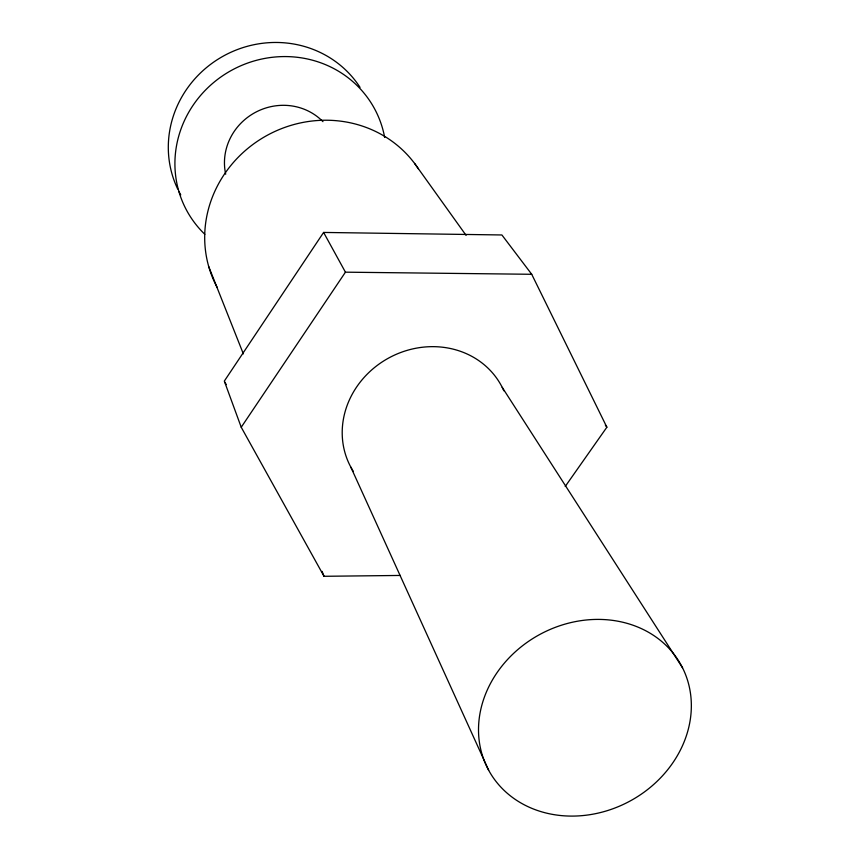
<?xml version="1.0" encoding="UTF-8"?>
<svg xmlns="http://www.w3.org/2000/svg" width="859" height="859" viewBox="0 0 859 859"><rect width="100%" height="100%" fill="white"/><g stroke="black" fill="none" stroke-linecap="round" stroke-linejoin="round"><path stroke-width="1.29" d="M565.201 486.495L606.873 427.213L531.721 274.289L501.903 234.969L323.607 232.435L224.317 381.095L241.229 427.245L324.026 576.292L400.348 575.444M241.229 427.245L345.436 272.174L531.721 274.289M605.337 425.076L606.873 427.213M414.596 163.425L466.093 235.366M502.225 387.366L682.572 667.883A109.651 94.726 -28.6 0 1 572.76 816.093A109.651 94.726 -28.6 0 1 499.455 669.279A109.651 94.726 -28.6 0 1 682.572 667.883M224.961 382.266L226.25 384.607M323.607 232.435L345.436 272.174M350.816 467.124L488.653 770.222M208.726 266.58L243.355 353.887M322.104 571.385L324.026 576.292M217.177 287.389A116.867 110.102 -28.6 0 1 263.734 137.29A116.867 110.102 -28.6 0 1 418.365 168.815M225.692 174.205A57.285 54.632 -28.6 0 1 255.187 112.486A57.285 54.632 -28.6 0 1 322.952 121.656M204.839 234.314A106.817 101.877 -28.6 0 1 232.349 69.88A106.817 101.877 -28.6 0 1 384.671 137.451M180.755 194.886A104.583 100.02 -28.6 0 1 178.876 191.396M177.695 189.023A104.583 100.02 -28.6 0 1 223.082 56.222A104.583 100.02 -28.6 0 1 360.039 87.36M353.393 471.494A85.567 77.944 -28.6 0 1 389.342 357.666A85.567 77.944 -28.6 0 1 503.846 390.802"/></g></svg>
